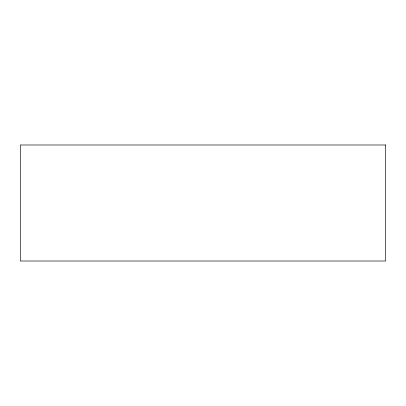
<?xml version="1.0" encoding="UTF-8"?>
<svg xmlns="http://www.w3.org/2000/svg" width="406" height="406" viewBox="0 0 406 406"><rect width="100%" height="100%" fill="white"/><g stroke="black" fill="none" stroke-linecap="round" stroke-linejoin="round"><path stroke-width="0.61" d="M385.7 144.993L20.3 144.993L20.3 261.007L385.7 261.007L385.7 144.993"/></g></svg>
